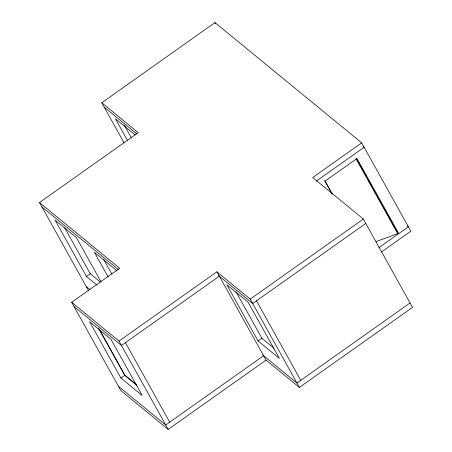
<?xml version="1.0" encoding="UTF-8"?>
<svg xmlns="http://www.w3.org/2000/svg" width="452" height="452" viewBox="0 0 452 452"><rect width="100%" height="100%" fill="white"/><g stroke="black" fill="none" stroke-linecap="round" stroke-linejoin="round"><path stroke-width="0.68" d="M376.047 241.588L397.726 233.667L397.737 232.791L356.289 158.319M124.119 142.917L101.768 102.762L214.949 22.6L361.69 142.855L410.857 231.192L381.46 252.001M88.665 290.885L39.499 202.552L138.244 132.656L101.768 102.762M100.949 281.675L76.428 237.622L55.11 220.152L86.439 276.443L90.259 273.737L100.384 282.037M361.69 142.855L312.694 177.54L363.335 219.039L412.501 307.371L299.388 387.437L266.053 360.12L168.184 429.4L120.831 390.596L71.665 302.264L119.69 268.268L39.499 202.552M316.298 181.128L364.142 147.262L363.052 146.369M71.665 302.264L119.017 341.068L216.892 271.788L250.222 299.105L299.388 387.437M219.339 276.189L121.469 345.469L74.117 306.665M120.91 378.019L142.227 395.489L110.898 339.198L89.581 321.728L120.91 378.019L124.899 375.194L136.623 384.805M250.222 299.105L363.335 219.039M365.787 223.441L252.674 303.507L218.401 275.421M379.008 247.594L408.405 226.785L407.314 225.893M258.064 340.949L279.381 358.419L248.046 302.128L226.729 284.658L258.064 340.949L261.877 338.249L274.138 348.294M263.606 355.718L165.731 424.993L118.379 386.189M410.049 302.964L296.936 383.03L262.663 354.944M397.235 232.373L398.754 233.622L356.961 158.533L325.044 181.128L332.237 194.049M104.22 107.164L136.899 133.945M135.114 134.894L115.396 118.735L127.656 140.758M41.951 206.954L118.322 269.545M86.439 276.443L97.101 285.178M86.213 286.478L90.033 289.608M136.984 385.364L124.729 375.318L98.847 328.813M355.933 158.584L397.726 233.667M324.592 180.393L332.13 193.936M214.949 22.6L215.564 23.702M256.493 300.806L300.755 380.33M236 291.749L261.877 338.249M216.892 271.788L266.053 360.12M124.323 125.21L131.47 138.058M116.463 271.076L115.78 269.85L94.462 252.38L108.084 276.856M103.728 259.465L111.904 274.149M64.715 227.848L90.259 273.737M125.458 342.65L169.72 422.174M119.017 341.068L168.184 429.4M99.016 328.694L124.899 375.194"/></g></svg>
